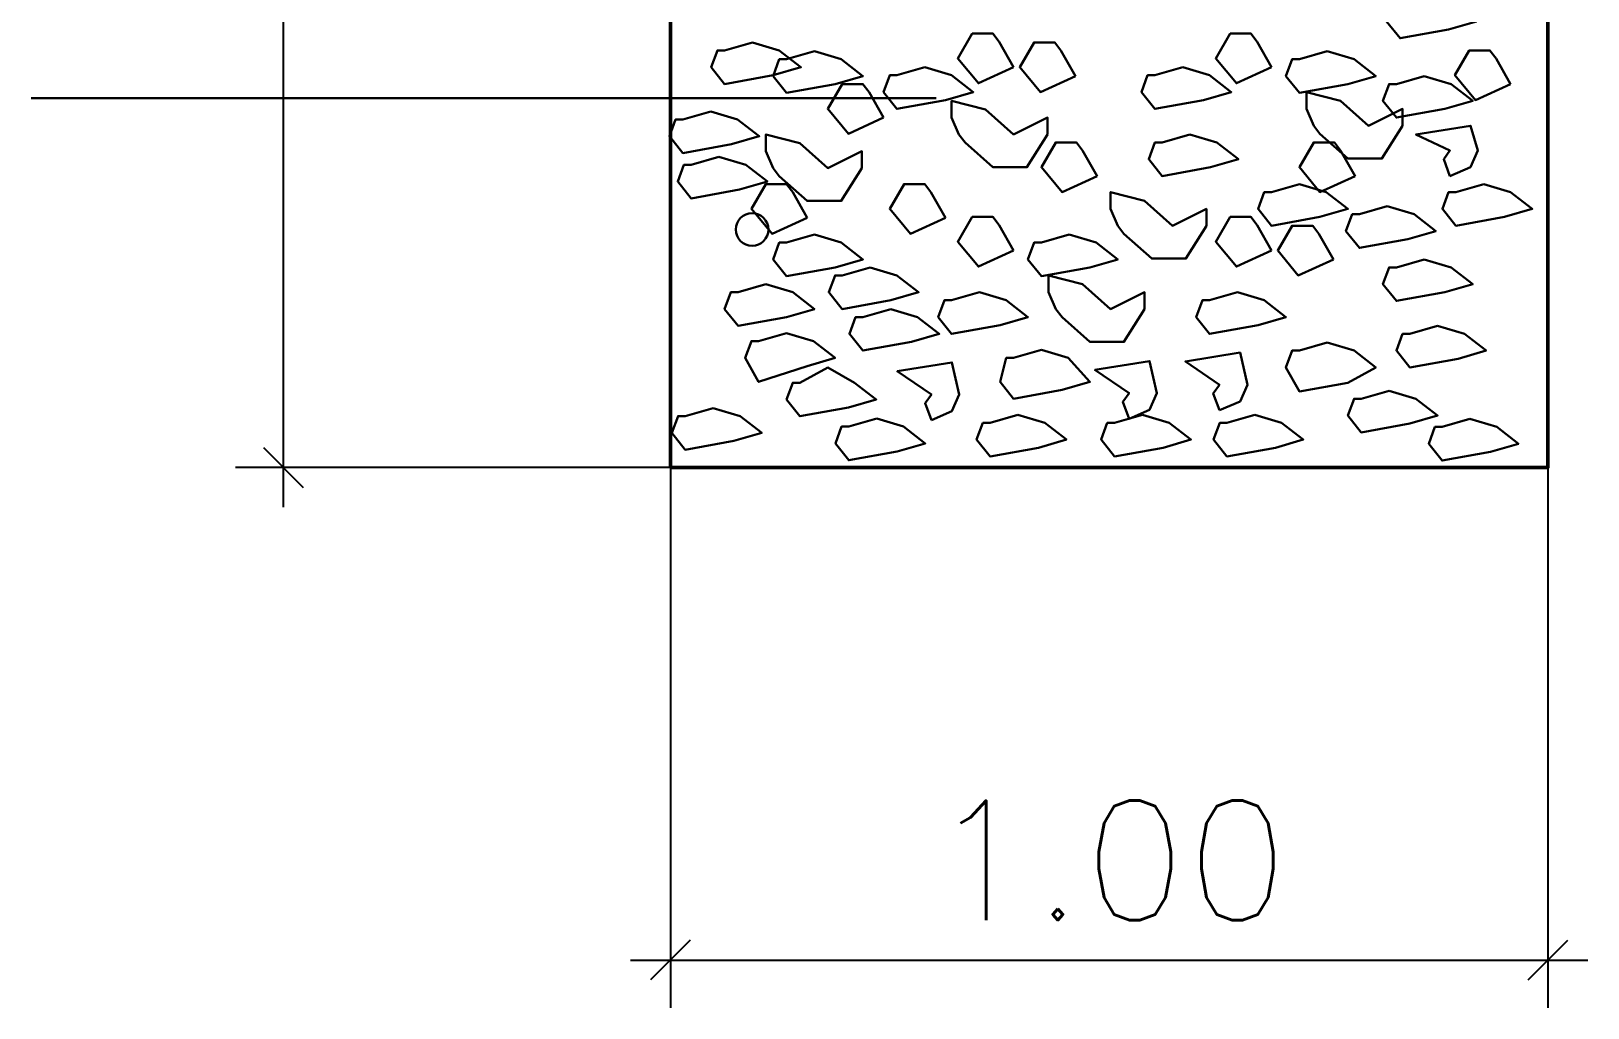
# Model space of a CAD drawing. Header units: metres. Extents: x 45752 to 165956, y -20087 to -17423.
# Drawn here: x 165612.61 to 165616.513, y -17504.715 to -17502.266 of the extents above; entities that cross this region are included whole.
import ezdxf

# ---------------------------------------------------------------- set-up
doc = ezdxf.new("R2010")
doc.units = ezdxf.units.M
doc.header["$MEASUREMENT"] = 0
doc.layers.get('0').update_dxf_attribs({"linetype": 'CONTINUOUS', "lineweight": 30})
doc.layers.get('Defpoints').update_dxf_attribs({"linetype": 'CONTINUOUS'})
doc.layers.add('FLOOR-GROUND', color=7, linetype='CONTINUOUS', lineweight=50)
doc.styles.add('RS', font='romans.shx')
doc.dimstyles.new('my1', dxfattribs={"dimtxt": 0.3, "dimasz": 0.1, "dimexe": 0.12, "dimexo": 0.5, "dimgap": 0.1, "dimtad": 1, "dimtoh": 1, "dimzin": 3, "dimdsep": 46, "dimtxsty": 'RS', "dimblk": 'OBLIQUE', "dimcen": 0.09, "dimdle": 0.1, "dimclrd": 8, "dimclre": 8, "dimclrt": 4, "dimadec": 0, "dimazin": 0, "dimtfac": 1, "dimtofl": 0, "dimtmove": 0, "dimatfit": 3, "dimldrblk": 'OBLIQUE', "dimfxl": 0, "dimtolj": 1, "dimtzin": 0, "dimarcsym": 0})

# ---------------------------------------------------------------- blocks, each defined once
blk = doc.blocks.new('_Oblique')
at = {"color": 0, "linetype": 'ByBlock', "lineweight": -2}
blk.add_line((-0.5, -0.5), (0.5, 0.5), dxfattribs=at)
blk = doc.blocks.new('*D51')
at = {"color": 8, "lineweight": -2, "ltscale": 7}
for p, q in [((165616.4127, -17502.7694), (165616.4127, -17504.7151)), ((165614.2127, -17502.9574), (165614.2127, -17504.7151)), ((165614.1127, -17504.5951), (165616.5127, -17504.5951))]:
    blk.add_line(p, q, dxfattribs=at)
at = {"layer": 'Defpoints', "color": 0, "ltscale": 7}
for p in [(165616.4127, -17502.2694), (165614.2127, -17502.4574), (165616.4127, -17504.5951)]:
    blk.add_point(p, dxfattribs=at)
at = {"color": 8, "lineweight": -2, "ltscale": 7, "xscale": 0.1, "yscale": 0.1, "zscale": 0.1, "rotation": 180}
blk.add_blockref('_Oblique', (165614.2127, -17504.5951), dxfattribs=at)
at = {"color": 8, "lineweight": -2, "ltscale": 7, "xscale": 0.1, "yscale": 0.1, "zscale": 0.1}
blk.add_blockref('_Oblique', (165616.4127, -17504.5951), dxfattribs=at)
at = {"color": 4, "ltscale": 7, "insert": (165615.3127, -17504.3451), "char_height": 0.3, "attachment_point": 5, "style": 'RS'}
blk.add_mtext('\\A1;1.00', dxfattribs=at)
blk = doc.blocks.new('*D52')
at = {"color": 8, "lineweight": -2, "ltscale": 7}
for p, q in [((165613.2425, -17499.9599), (165613.2425, -17503.4599)), ((165614.5672, -17500.0599), (165613.1225, -17500.0599)), ((165614.5672, -17503.3599), (165613.1225, -17503.3599))]:
    blk.add_line(p, q, dxfattribs=at)
at = {"layer": 'Defpoints', "color": 0, "ltscale": 7}
for p in [(165615.0672, -17500.0599), (165613.2425, -17503.3599), (165615.0672, -17503.3599)]:
    blk.add_point(p, dxfattribs=at)
at = {"color": 8, "lineweight": -2, "ltscale": 7, "xscale": 0.1, "yscale": 0.1, "zscale": 0.1}
for p, rotation in [((165613.2425, -17500.0599), 90), ((165613.2425, -17503.3599), 270)]:
    blk.add_blockref('_Oblique', p, dxfattribs=dict(at, rotation=rotation))
at = {"color": 4, "ltscale": 7, "insert": (165612.9925, -17501.7099), "char_height": 0.3, "attachment_point": 5, "rotation": 90, "style": 'RS'}
blk.add_mtext('\\A1;1.50', dxfattribs=at)

msp = doc.modelspace()

# ---------------------------------------------------------------- linework, layer by layer
at = {"color": 7, "ltscale": 7}
for p, q in [((165614.21274, -17503.35986), (165614.21274, -17500.05986)), ((165616.41274, -17503.35986), (165616.41274, -17500.05986)), ((165614.21274, -17503.35986), (165616.35774, -17503.35986))]:
    msp.add_line(p, q, dxfattribs=at)
at = {"color": 7}
msp.add_line((165614.879, -17502.43358), (165612.61036, -17502.43358), dxfattribs=at)
for points in [[(165616.1118, -17502.17937), (165616.17905, -17502.19952), (165616.23337, -17502.24165), (165616.16353, -17502.26179), (165616.04196, -17502.28377), (165616.00833, -17502.24165), (165616.02385, -17502.19952), (165616.04196, -17502.19952)], [(165614.41857, -17502.29412), (165614.48582, -17502.31427), (165614.54014, -17502.35639), (165614.4703, -17502.37654), (165614.34873, -17502.39852), (165614.3151, -17502.35639), (165614.33062, -17502.31427), (165614.34873, -17502.31427)], [(165614.41857, -17502.29412), (165614.48582, -17502.31427), (165614.54014, -17502.35639), (165614.4703, -17502.37654), (165614.34873, -17502.39852), (165614.3151, -17502.35639), (165614.33062, -17502.31427), (165614.34873, -17502.31427)], [(165615.07298, -17502.35639), (165614.98503, -17502.39669), (165614.9333, -17502.33441), (165614.96951, -17502.27214), (165615.02125, -17502.27214), (165615.03677, -17502.29229)], [(165615.07298, -17502.35639), (165614.98503, -17502.39669), (165614.9333, -17502.33441), (165614.96951, -17502.27214), (165615.02125, -17502.27214), (165615.03677, -17502.29229)], [(165615.22818, -17502.37837), (165615.14023, -17502.41867), (165615.0885, -17502.35639), (165615.12471, -17502.29412), (165615.17644, -17502.29412), (165615.19196, -17502.31427)], [(165615.22818, -17502.37837), (165615.14023, -17502.41867), (165615.0885, -17502.35639), (165615.12471, -17502.29412), (165615.17644, -17502.29412), (165615.19196, -17502.31427)], [(165615.71963, -17502.35639), (165615.63169, -17502.39669), (165615.57996, -17502.33441), (165615.61617, -17502.27214), (165615.6679, -17502.27214), (165615.68342, -17502.29229)], [(165615.71963, -17502.35639), (165615.63169, -17502.39669), (165615.57996, -17502.33441), (165615.61617, -17502.27214), (165615.6679, -17502.27214), (165615.68342, -17502.29229)], [(165614.57376, -17502.3161), (165614.64101, -17502.33625), (165614.69533, -17502.37837), (165614.6255, -17502.39852), (165614.50392, -17502.4205), (165614.4703, -17502.37837), (165614.48582, -17502.33625), (165614.50392, -17502.33625)], [(165614.57376, -17502.3161), (165614.64101, -17502.33625), (165614.69533, -17502.37837), (165614.6255, -17502.39852), (165614.50392, -17502.4205), (165614.4703, -17502.37837), (165614.48582, -17502.33625), (165614.50392, -17502.33625)], [(165615.85931, -17502.3161), (165615.92656, -17502.33625), (165615.98088, -17502.37837), (165615.91104, -17502.39852), (165615.78947, -17502.4205), (165615.75585, -17502.37837), (165615.77136, -17502.33625), (165615.78947, -17502.33625)], [(165615.85931, -17502.3161), (165615.92656, -17502.33625), (165615.98088, -17502.37837), (165615.91104, -17502.39852), (165615.78947, -17502.4205), (165615.75585, -17502.37837), (165615.77136, -17502.33625), (165615.78947, -17502.33625)], [(165616.31894, -17502.39852), (165616.23099, -17502.43882), (165616.17926, -17502.37654), (165616.21547, -17502.31427), (165616.26721, -17502.31427), (165616.28272, -17502.33441)], [(165616.31894, -17502.39852), (165616.23099, -17502.43882), (165616.17926, -17502.37654), (165616.21547, -17502.31427), (165616.26721, -17502.31427), (165616.28272, -17502.33441)], [(165614.85053, -17502.35639), (165614.91778, -17502.37654), (165614.9721, -17502.41867), (165614.90226, -17502.43882), (165614.78069, -17502.4608), (165614.74707, -17502.41867), (165614.76259, -17502.37654), (165614.78069, -17502.37654)], [(165614.85053, -17502.35639), (165614.91778, -17502.37654), (165614.9721, -17502.41867), (165614.90226, -17502.43882), (165614.78069, -17502.4608), (165614.74707, -17502.41867), (165614.76259, -17502.37654), (165614.78069, -17502.37654)], [(165615.49718, -17502.35639), (165615.56444, -17502.37654), (165615.61875, -17502.41867), (165615.54892, -17502.43882), (165615.42735, -17502.4608), (165615.39372, -17502.41867), (165615.40924, -17502.37654), (165615.42735, -17502.37654)], [(165615.49718, -17502.35639), (165615.56444, -17502.37654), (165615.61875, -17502.41867), (165615.54892, -17502.43882), (165615.42735, -17502.4608), (165615.39372, -17502.41867), (165615.40924, -17502.37654), (165615.42735, -17502.37654)], [(165616.10245, -17502.37837), (165616.1697, -17502.39852), (165616.22402, -17502.44065), (165616.15418, -17502.4608), (165616.03261, -17502.48278), (165615.99899, -17502.44065), (165616.01451, -17502.39852), (165616.03261, -17502.39852)], [(165616.10245, -17502.37837), (165616.1697, -17502.39852), (165616.22402, -17502.44065), (165616.15418, -17502.4608), (165616.03261, -17502.48278), (165615.99899, -17502.44065), (165616.01451, -17502.39852), (165616.03261, -17502.39852)], [(165614.74707, -17502.48278), (165614.65912, -17502.52308), (165614.60739, -17502.4608), (165614.6436, -17502.39852), (165614.69533, -17502.39852), (165614.71085, -17502.41867)], [(165614.74707, -17502.48278), (165614.65912, -17502.52308), (165614.60739, -17502.4608), (165614.6436, -17502.39852), (165614.69533, -17502.39852), (165614.71085, -17502.41867)], [(165615.8412, -17502.52308), (165615.91104, -17502.58535), (165615.9964, -17502.58535), (165616.04813, -17502.50293), (165616.04813, -17502.4608), (165615.96277, -17502.50293), (165615.89294, -17502.44065), (165615.80758, -17502.41867), (165615.80758, -17502.4608), (165615.82568, -17502.50293)], [(165615.8412, -17502.52308), (165615.91104, -17502.58535), (165615.9964, -17502.58535), (165616.04813, -17502.50293), (165616.04813, -17502.4608), (165615.96277, -17502.50293), (165615.89294, -17502.44065), (165615.80758, -17502.41867), (165615.80758, -17502.4608), (165615.82568, -17502.50293)], [(165614.95141, -17502.54506), (165615.02125, -17502.60733), (165615.10661, -17502.60733), (165615.15834, -17502.52491), (165615.15834, -17502.48278), (165615.07298, -17502.52491), (165615.00314, -17502.46263), (165614.91778, -17502.44065), (165614.91778, -17502.48278), (165614.93589, -17502.52491)], [(165614.95141, -17502.54506), (165615.02125, -17502.60733), (165615.10661, -17502.60733), (165615.15834, -17502.52491), (165615.15834, -17502.48278), (165615.07298, -17502.52491), (165615.00314, -17502.46263), (165614.91778, -17502.44065), (165614.91778, -17502.48278), (165614.93589, -17502.52491)], [(165614.31397, -17502.46715), (165614.38122, -17502.4873), (165614.43554, -17502.52943), (165614.3657, -17502.54958), (165614.24413, -17502.57156), (165614.2105, -17502.52943), (165614.22602, -17502.4873), (165614.24413, -17502.4873)], [(165616.16712, -17502.62931), (165616.1516, -17502.58719), (165616.16712, -17502.56521), (165616.08176, -17502.52491), (165616.21885, -17502.50293), (165616.23696, -17502.56521), (165616.21885, -17502.60733)], [(165616.16712, -17502.62931), (165616.1516, -17502.58719), (165616.16712, -17502.56521), (165616.08176, -17502.52491), (165616.21885, -17502.50293), (165616.23696, -17502.56521), (165616.21885, -17502.60733)], [(165614.48582, -17502.62931), (165614.55566, -17502.69159), (165614.64101, -17502.69159), (165614.69275, -17502.60917), (165614.69275, -17502.56704), (165614.60739, -17502.60917), (165614.53755, -17502.54689), (165614.45219, -17502.52491), (165614.45219, -17502.56704), (165614.4703, -17502.60917)], [(165614.48582, -17502.62931), (165614.55566, -17502.69159), (165614.64101, -17502.69159), (165614.69275, -17502.60917), (165614.69275, -17502.56704), (165614.60739, -17502.60917), (165614.53755, -17502.54689), (165614.45219, -17502.52491), (165614.45219, -17502.56704), (165614.4703, -17502.60917)], [(165615.51529, -17502.52491), (165615.58254, -17502.54506), (165615.63686, -17502.58719), (165615.56702, -17502.60733), (165615.44545, -17502.62931), (165615.41183, -17502.58719), (165615.42735, -17502.54506), (165615.44545, -17502.54506)], [(165615.51529, -17502.52491), (165615.58254, -17502.54506), (165615.63686, -17502.58719), (165615.56702, -17502.60733), (165615.44545, -17502.62931), (165615.41183, -17502.58719), (165615.42735, -17502.54506), (165615.44545, -17502.54506)], [(165614.33466, -17502.58088), (165614.40191, -17502.60103), (165614.45623, -17502.64316), (165614.38639, -17502.66331), (165614.26482, -17502.68529), (165614.2312, -17502.64316), (165614.24672, -17502.60103), (165614.26482, -17502.60103)], [(165615.28249, -17502.62931), (165615.19455, -17502.66961), (165615.14282, -17502.60733), (165615.17903, -17502.54506), (165615.23076, -17502.54506), (165615.24628, -17502.56521)], [(165615.28249, -17502.62931), (165615.19455, -17502.66961), (165615.14282, -17502.60733), (165615.17903, -17502.54506), (165615.23076, -17502.54506), (165615.24628, -17502.56521)], [(165615.92915, -17502.62931), (165615.8412, -17502.66961), (165615.78947, -17502.60733), (165615.82568, -17502.54506), (165615.87742, -17502.54506), (165615.89294, -17502.56521)], [(165615.92915, -17502.62931), (165615.8412, -17502.66961), (165615.78947, -17502.60733), (165615.82568, -17502.54506), (165615.87742, -17502.54506), (165615.89294, -17502.56521)], [(165614.55566, -17502.73372), (165614.46771, -17502.77402), (165614.41598, -17502.71174), (165614.45219, -17502.64946), (165614.50392, -17502.64946), (165614.51944, -17502.66961)], [(165614.55566, -17502.73372), (165614.46771, -17502.77402), (165614.41598, -17502.71174), (165614.45219, -17502.64946), (165614.50392, -17502.64946), (165614.51944, -17502.66961)], [(165614.90226, -17502.73372), (165614.81432, -17502.77402), (165614.76259, -17502.71174), (165614.7988, -17502.64946), (165614.85053, -17502.64946), (165614.86605, -17502.66961)], [(165614.90226, -17502.73372), (165614.81432, -17502.77402), (165614.76259, -17502.71174), (165614.7988, -17502.64946), (165614.85053, -17502.64946), (165614.86605, -17502.66961)], [(165615.78947, -17502.64946), (165615.85672, -17502.66961), (165615.91104, -17502.71174), (165615.8412, -17502.73189), (165615.71963, -17502.75387), (165615.68601, -17502.71174), (165615.70153, -17502.66961), (165615.71963, -17502.66961)], [(165615.78947, -17502.64946), (165615.85672, -17502.66961), (165615.91104, -17502.71174), (165615.8412, -17502.73189), (165615.71963, -17502.75387), (165615.68601, -17502.71174), (165615.70153, -17502.66961), (165615.71963, -17502.66961)], [(165616.25169, -17502.64946), (165616.31894, -17502.66961), (165616.37326, -17502.71174), (165616.30342, -17502.73189), (165616.18185, -17502.75387), (165616.14822, -17502.71174), (165616.16374, -17502.66961), (165616.18185, -17502.66961)], [(165616.25169, -17502.64946), (165616.31894, -17502.66961), (165616.37326, -17502.71174), (165616.30342, -17502.73189), (165616.18185, -17502.75387), (165616.14822, -17502.71174), (165616.16374, -17502.66961), (165616.18185, -17502.66961)], [(165615.34975, -17502.77402), (165615.41959, -17502.83629), (165615.50494, -17502.83629), (165615.55668, -17502.75387), (165615.55668, -17502.71174), (165615.47132, -17502.75387), (165615.40148, -17502.69159), (165615.31612, -17502.66961), (165615.31612, -17502.71174), (165615.33423, -17502.75387)], [(165615.34975, -17502.77402), (165615.41959, -17502.83629), (165615.50494, -17502.83629), (165615.55668, -17502.75387), (165615.55668, -17502.71174), (165615.47132, -17502.75387), (165615.40148, -17502.69159), (165615.31612, -17502.66961), (165615.31612, -17502.71174), (165615.33423, -17502.75387)], [(165615.07298, -17502.81615), (165614.98503, -17502.85644), (165614.9333, -17502.79417), (165614.96951, -17502.73189), (165615.02125, -17502.73189), (165615.03677, -17502.75204)], [(165615.07298, -17502.81615), (165614.98503, -17502.85644), (165614.9333, -17502.79417), (165614.96951, -17502.73189), (165615.02125, -17502.73189), (165615.03677, -17502.75204)], [(165615.71963, -17502.81615), (165615.63169, -17502.85644), (165615.57996, -17502.79417), (165615.61617, -17502.73189), (165615.6679, -17502.73189), (165615.68342, -17502.75204)], [(165615.71963, -17502.81615), (165615.63169, -17502.85644), (165615.57996, -17502.79417), (165615.61617, -17502.73189), (165615.6679, -17502.73189), (165615.68342, -17502.75204)], [(165616.00988, -17502.70503), (165616.07714, -17502.72518), (165616.13146, -17502.76731), (165616.06162, -17502.78746), (165615.94005, -17502.80944), (165615.90642, -17502.76731), (165615.92194, -17502.72518), (165615.94005, -17502.72518)], [(165616.00988, -17502.70503), (165616.07714, -17502.72518), (165616.13146, -17502.76731), (165616.06162, -17502.78746), (165615.94005, -17502.80944), (165615.90642, -17502.76731), (165615.92194, -17502.72518), (165615.94005, -17502.72518)], [(165614.57376, -17502.77585), (165614.64101, -17502.796), (165614.69533, -17502.83813), (165614.6255, -17502.85827), (165614.50392, -17502.88025), (165614.4703, -17502.83813), (165614.48582, -17502.796), (165614.50392, -17502.796)], [(165614.57376, -17502.77585), (165614.64101, -17502.796), (165614.69533, -17502.83813), (165614.6255, -17502.85827), (165614.50392, -17502.88025), (165614.4703, -17502.83813), (165614.48582, -17502.796), (165614.50392, -17502.796)], [(165615.21266, -17502.77585), (165615.27991, -17502.796), (165615.33423, -17502.83813), (165615.26439, -17502.85827), (165615.14282, -17502.88025), (165615.10919, -17502.83813), (165615.12471, -17502.796), (165615.14282, -17502.796)], [(165615.21266, -17502.77585), (165615.27991, -17502.796), (165615.33423, -17502.83813), (165615.26439, -17502.85827), (165615.14282, -17502.88025), (165615.10919, -17502.83813), (165615.12471, -17502.796), (165615.14282, -17502.796)], [(165615.87483, -17502.83813), (165615.78688, -17502.87842), (165615.73515, -17502.81615), (165615.77136, -17502.75387), (165615.8231, -17502.75387), (165615.83862, -17502.77402)], [(165615.87483, -17502.83813), (165615.78688, -17502.87842), (165615.73515, -17502.81615), (165615.77136, -17502.75387), (165615.8231, -17502.75387), (165615.83862, -17502.77402)], [(165616.10245, -17502.83813), (165616.1697, -17502.85827), (165616.22402, -17502.9004), (165616.15418, -17502.92055), (165616.03261, -17502.94253), (165615.99899, -17502.9004), (165616.01451, -17502.85827), (165616.03261, -17502.85827)], [(165616.10245, -17502.83813), (165616.1697, -17502.85827), (165616.22402, -17502.9004), (165616.15418, -17502.92055), (165616.03261, -17502.94253), (165615.99899, -17502.9004), (165616.01451, -17502.85827), (165616.03261, -17502.85827)], [(165614.71344, -17502.85827), (165614.78069, -17502.87842), (165614.83501, -17502.92055), (165614.76517, -17502.9407), (165614.6436, -17502.96268), (165614.60998, -17502.92055), (165614.6255, -17502.87842), (165614.6436, -17502.87842)], [(165614.71344, -17502.85827), (165614.78069, -17502.87842), (165614.83501, -17502.92055), (165614.76517, -17502.9407), (165614.6436, -17502.96268), (165614.60998, -17502.92055), (165614.6255, -17502.87842), (165614.6436, -17502.87842)], [(165615.19455, -17502.98283), (165615.26439, -17503.0451), (165615.34975, -17503.0451), (165615.40148, -17502.96268), (165615.40148, -17502.92055), (165615.31612, -17502.96268), (165615.24628, -17502.9004), (165615.16092, -17502.87842), (165615.16092, -17502.92055), (165615.17903, -17502.96268)], [(165615.19455, -17502.98283), (165615.26439, -17503.0451), (165615.34975, -17503.0451), (165615.40148, -17502.96268), (165615.40148, -17502.92055), (165615.31612, -17502.96268), (165615.24628, -17502.9004), (165615.16092, -17502.87842), (165615.16092, -17502.92055), (165615.17903, -17502.96268)], [(165614.45219, -17502.9004), (165614.51944, -17502.92055), (165614.57376, -17502.96268), (165614.50392, -17502.98283), (165614.38235, -17503.00481), (165614.34873, -17502.96268), (165614.36425, -17502.92055), (165614.38235, -17502.92055)], [(165614.45219, -17502.9004), (165614.51944, -17502.92055), (165614.57376, -17502.96268), (165614.50392, -17502.98283), (165614.38235, -17503.00481), (165614.34873, -17502.96268), (165614.36425, -17502.92055), (165614.38235, -17502.92055)], [(165614.98762, -17502.92055), (165615.05487, -17502.9407), (165615.10919, -17502.98283), (165615.03935, -17503.00298), (165614.91778, -17503.02496), (165614.88416, -17502.98283), (165614.89968, -17502.9407), (165614.91778, -17502.9407)], [(165614.98762, -17502.92055), (165615.05487, -17502.9407), (165615.10919, -17502.98283), (165615.03935, -17503.00298), (165614.91778, -17503.02496), (165614.88416, -17502.98283), (165614.89968, -17502.9407), (165614.91778, -17502.9407)], [(165615.63427, -17502.92055), (165615.70153, -17502.9407), (165615.75585, -17502.98283), (165615.68601, -17503.00298), (165615.56444, -17503.02496), (165615.53081, -17502.98283), (165615.54633, -17502.9407), (165615.56444, -17502.9407)], [(165615.63427, -17502.92055), (165615.70153, -17502.9407), (165615.75585, -17502.98283), (165615.68601, -17503.00298), (165615.56444, -17503.02496), (165615.53081, -17502.98283), (165615.54633, -17502.9407), (165615.56444, -17502.9407)], [(165614.76517, -17502.96268), (165614.83242, -17502.98283), (165614.88674, -17503.02496), (165614.8169, -17503.0451), (165614.69533, -17503.06708), (165614.66171, -17503.02496), (165614.67723, -17502.98283), (165614.69533, -17502.98283)], [(165614.76517, -17502.96268), (165614.83242, -17502.98283), (165614.88674, -17503.02496), (165614.8169, -17503.0451), (165614.69533, -17503.06708), (165614.66171, -17503.02496), (165614.67723, -17502.98283), (165614.69533, -17502.98283)], [(165616.13608, -17503.00481), (165616.20333, -17503.02496), (165616.25765, -17503.06708), (165616.18781, -17503.08723), (165616.06624, -17503.10921), (165616.03261, -17503.06708), (165616.04813, -17503.02496), (165616.06624, -17503.02496)], [(165616.13608, -17503.00481), (165616.20333, -17503.02496), (165616.25765, -17503.06708), (165616.18781, -17503.08723), (165616.06624, -17503.10921), (165616.03261, -17503.06708), (165616.04813, -17503.02496), (165616.06624, -17503.02496)], [(165614.50392, -17503.02312), (165614.57118, -17503.04327), (165614.6255, -17503.0854), (165614.55566, -17503.10555), (165614.43409, -17503.14555), (165614.40046, -17503.0854), (165614.41598, -17503.04327), (165614.43409, -17503.04327)], [(165614.50392, -17503.02312), (165614.57118, -17503.04327), (165614.6255, -17503.0854), (165614.55566, -17503.10555), (165614.43409, -17503.14555), (165614.40046, -17503.0854), (165614.41598, -17503.04327), (165614.43409, -17503.04327)], [(165615.85931, -17503.04694), (165615.92656, -17503.06708), (165615.98088, -17503.10921), (165615.91104, -17503.14739), (165615.78947, -17503.16937), (165615.75585, -17503.10921), (165615.77136, -17503.06708), (165615.78947, -17503.06708)], [(165615.85931, -17503.04694), (165615.92656, -17503.06708), (165615.98088, -17503.10921), (165615.91104, -17503.14739), (165615.78947, -17503.16937), (165615.75585, -17503.10921), (165615.77136, -17503.06708), (165615.78947, -17503.06708)], [(165615.14282, -17503.06525), (165615.21007, -17503.0854), (165615.26439, -17503.14555), (165615.19455, -17503.1657), (165615.07298, -17503.18768), (165615.03935, -17503.14555), (165615.05487, -17503.0854), (165615.07298, -17503.0854)], [(165615.14282, -17503.06525), (165615.21007, -17503.0854), (165615.26439, -17503.14555), (165615.19455, -17503.1657), (165615.07298, -17503.18768), (165615.03935, -17503.14555), (165615.05487, -17503.0854), (165615.07298, -17503.0854)], [(165615.58927, -17503.21652), (165615.57375, -17503.1744), (165615.58927, -17503.15242), (165615.50391, -17503.09409), (165615.641, -17503.07211), (165615.6591, -17503.15242), (165615.641, -17503.19454)], [(165615.58927, -17503.21652), (165615.57375, -17503.1744), (165615.58927, -17503.15242), (165615.50391, -17503.09409), (165615.641, -17503.07211), (165615.6591, -17503.15242), (165615.641, -17503.19454)], [(165614.60739, -17503.10921), (165614.67464, -17503.14739), (165614.72896, -17503.18951), (165614.65912, -17503.20966), (165614.53755, -17503.23164), (165614.50392, -17503.18951), (165614.51944, -17503.14739), (165614.53755, -17503.14739)], [(165614.60739, -17503.10921), (165614.67464, -17503.14739), (165614.72896, -17503.18951), (165614.65912, -17503.20966), (165614.53755, -17503.23164), (165614.50392, -17503.18951), (165614.51944, -17503.14739), (165614.53755, -17503.14739)], [(165614.86696, -17503.24106), (165614.85144, -17503.19893), (165614.86696, -17503.17695), (165614.7816, -17503.11863), (165614.9187, -17503.09665), (165614.9368, -17503.17695), (165614.9187, -17503.21908)], [(165614.86696, -17503.24106), (165614.85144, -17503.19893), (165614.86696, -17503.17695), (165614.7816, -17503.11863), (165614.9187, -17503.09665), (165614.9368, -17503.17695), (165614.9187, -17503.21908)], [(165615.36248, -17503.2377), (165615.34696, -17503.19557), (165615.36248, -17503.17359), (165615.27713, -17503.11527), (165615.41422, -17503.09329), (165615.43232, -17503.17359), (165615.41422, -17503.21572)], [(165615.36248, -17503.2377), (165615.34696, -17503.19557), (165615.36248, -17503.17359), (165615.27713, -17503.11527), (165615.41422, -17503.09329), (165615.43232, -17503.17359), (165615.41422, -17503.21572)], [(165616.01451, -17503.16753), (165616.08176, -17503.18768), (165616.13608, -17503.22981), (165616.06624, -17503.24996), (165615.94467, -17503.27194), (165615.91104, -17503.22981), (165615.92656, -17503.18768), (165615.94467, -17503.18768)], [(165616.01451, -17503.16753), (165616.08176, -17503.18768), (165616.13608, -17503.22981), (165616.06624, -17503.24996), (165615.94467, -17503.27194), (165615.91104, -17503.22981), (165615.92656, -17503.18768), (165615.94467, -17503.18768)], [(165614.32011, -17503.21106), (165614.38737, -17503.23121), (165614.44168, -17503.27333), (165614.37185, -17503.29348), (165614.25027, -17503.31546), (165614.21665, -17503.27333), (165614.23217, -17503.23121), (165614.25027, -17503.23121)], [(165614.32011, -17503.21106), (165614.38737, -17503.23121), (165614.44168, -17503.27333), (165614.37185, -17503.29348), (165614.25027, -17503.31546), (165614.21665, -17503.27333), (165614.23217, -17503.23121), (165614.25027, -17503.23121)], [(165614.72994, -17503.23729), (165614.79719, -17503.25744), (165614.85151, -17503.29956), (165614.78167, -17503.31971), (165614.6601, -17503.34169), (165614.62647, -17503.29956), (165614.64199, -17503.25744), (165614.6601, -17503.25744)], [(165615.08402, -17503.22796), (165615.15127, -17503.24811), (165615.20559, -17503.29024), (165615.13575, -17503.31039), (165615.01418, -17503.33237), (165614.98055, -17503.29024), (165614.99607, -17503.24811), (165615.01418, -17503.24811)], [(165615.39599, -17503.22796), (165615.46324, -17503.24811), (165615.51756, -17503.29024), (165615.44773, -17503.31039), (165615.32615, -17503.33237), (165615.29253, -17503.29024), (165615.30805, -17503.24811), (165615.32615, -17503.24811)], [(165615.67784, -17503.22796), (165615.74509, -17503.24811), (165615.79941, -17503.29024), (165615.72957, -17503.31039), (165615.608, -17503.33237), (165615.57437, -17503.29024), (165615.58989, -17503.24811), (165615.608, -17503.24811)], [(165616.21726, -17503.23827), (165616.28451, -17503.25842), (165616.33883, -17503.30055), (165616.26899, -17503.32069), (165616.14742, -17503.34267), (165616.11379, -17503.30055), (165616.12931, -17503.25842), (165616.14742, -17503.25842)]]:
    msp.add_lwpolyline(points, close=True, dxfattribs=at)
msp.add_circle((165614.41775, -17502.76326), 0.04086, dxfattribs=at)
msp.add_circle((165614.41775, -17502.76326), 0.04086, dxfattribs=at)
at = {"layer": 'FLOOR-GROUND', "color": 175, "ltscale": 0.75}
msp.add_lwpolyline([(165614.21274, -17503.35986), (165616.41274, -17503.35986), (165616.41274, -17500.05986), (165614.21274, -17500.05986)], close=True, dxfattribs=at)

# ---------------------------------------------------------------- dimensions: what is measured, and where the dimension line sits
at = {"color": 7, "ltscale": 7}
dim = msp.add_linear_dim(base=(165613.24254, -17503.35986), p1=(165615.06717, -17500.05986), p2=(165615.06717, -17503.35986), angle=90, text='1.50', dimstyle='my1', override={"dimpost": '\\X'}, dxfattribs=at)
dim.commit()
dim.dimension.update_dxf_attribs({"geometry": '*D52', "text_midpoint": (165612.99254, -17501.70986)})
dim = msp.add_linear_dim(base=(165616.41274, -17504.5951), p1=(165614.21274, -17502.45739), p2=(165616.41274, -17502.26942), text='1.00', dimstyle='my1', override={"dimpost": '\\X'}, dxfattribs=at)
dim.commit()
dim.dimension.update_dxf_attribs({"geometry": '*D51', "text_midpoint": (165615.31274, -17504.3451)})

doc.saveas('drawing.dxf')
